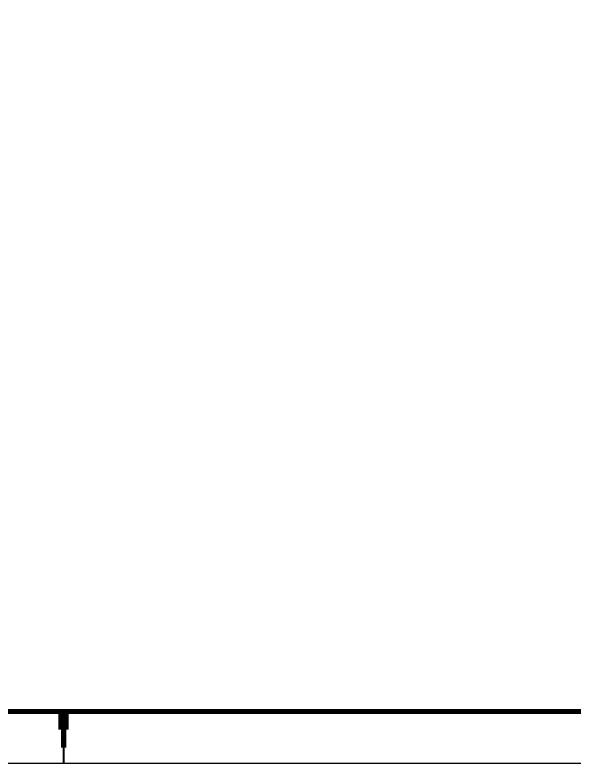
# Model space of a CAD drawing. Extents: x 196430 to 818205, y 904526 to 1974626.
# Drawn here: x 237556 to 248382, y 1781566 to 1796077 of the extents above; entities that cross this region are included whole.
import ezdxf

# ---------------------------------------------------------------- set-up
doc = ezdxf.new("R2010")
doc.units = 0
doc.header["$LTSCALE"] = 1000
doc.header["$MEASUREMENT"] = 0
doc.layers.add('FRAME', color=7, linetype='Continuous')

# ---------------------------------------------------------------- blocks, each defined once
blk = doc.blocks.new('a1')
at = {"layer": 'FRAME'}
blk.add_lwpolyline([(32220, 126240), (116320, 126240), (116320, 185640), (32220, 185640)], close=True, dxfattribs=at)
at = {"layer": 'FRAME', "const_width": 100}
blk.add_lwpolyline([(34720, 127240), (115320, 127240), (115320, 184640), (34720, 184640)], close=True, dxfattribs=at)
at = {"layer": 'FRAME'}
for points, const_width in [([(74270, 127240), (74270, 126890)], 200), ([(74270, 127240), (74270, 126540)], 100), ([(74270, 126240), (74270, 127240)], 35)]:
    blk.add_lwpolyline(points, dxfattribs=dict(at, const_width=const_width))

msp = doc.modelspace()

# ---------------------------------------------------------------- block references
at = {"layer": 'FRAME'}
msp.add_blockref('a1', (164228, 1655343), dxfattribs=at)

doc.saveas('drawing.dxf')
